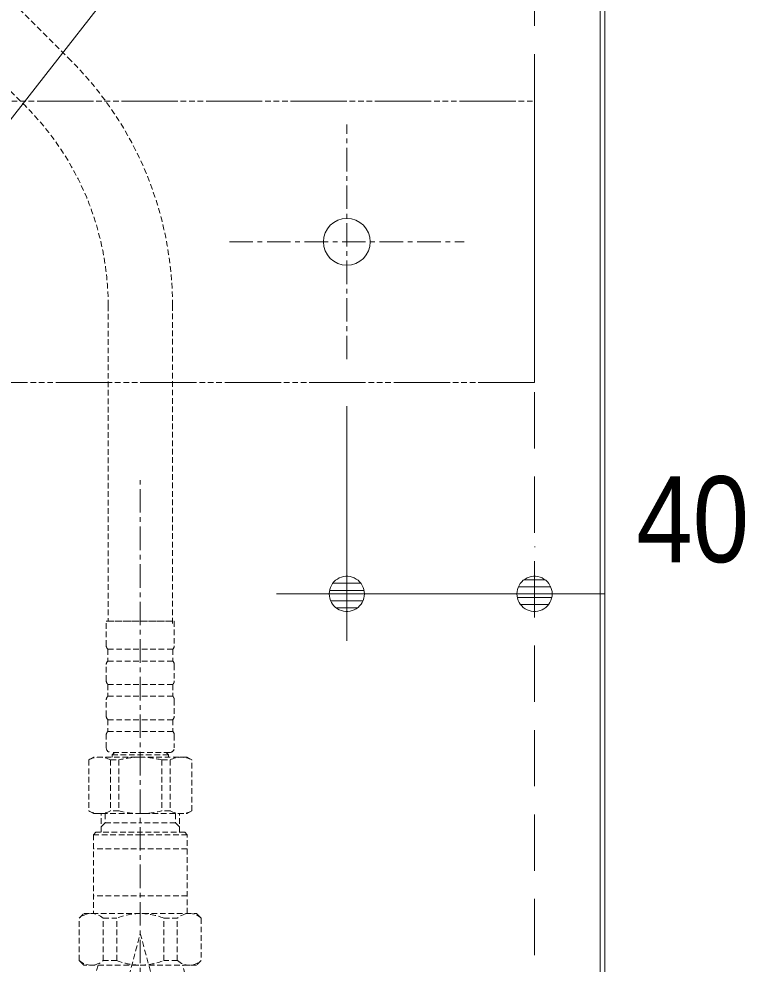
# Model space of a CAD drawing. Units: millimetres, scale not verified. Extents: x -3031 to 3031, y -1522 to 1522.
# Drawn here: x -2218.6 to -2063.9, y -433.9 to -232.5 of the extents above; entities that cross this region are included whole.
import ezdxf
from ezdxf.enums import TextEntityAlignment as Align

# ---------------------------------------------------------------- set-up
doc = ezdxf.new("R2010")
doc.units = ezdxf.units.MM
doc.header["$LTSCALE"] = 10
for name, pattern in [('CHAIN1', [8, 5, -1, 1, -1]), ('DASHED1', [1.8, 1.2, -0.6]), ('LONG_DOUBLE_CHAIN', [21.8, 18, -1, 0.6, -0.6, 0.6, -1])]:
    doc.linetypes.add(name, pattern=pattern)
for name, color, linetype, lineweight in [('0-1_5ボウル・キャビネット', 7, 'Continuous', 9), ('0-3_0', 7, 'Continuous', 9), ('0-4_4給排水', 7, 'Continuous', 9), ('0-5_2寸法-2', 7, 'Continuous', 9)]:
    doc.layers.add(name, color=color, linetype=linetype, lineweight=lineweight)
doc.styles.add('ＭＳ Ｐゴシック', font='')
doc.styles.get('ＭＳ Ｐゴシック').set_extended_font_data('MS PGothic')

# ---------------------------------------------------------------- blocks, each defined once
blk = doc.blocks.new('グループ-32')
at = {"layer": '0-4_4給排水', "linetype": 'DASHED1'}
for p, q in [((-12921, -3668), (-13059, -3668)), ((-13059, -3668), (-13059, -3693)), ((-12921, -3668), (-12921, -3693)), ((-13062.5, -3735.4), (-13062.5, -3700.6)), ((-13059, -3693), (-12921, -3693)), ((-12917.5, -3700.6), (-12917.5, -3735.4)), ((-12921, -3743), (-13059, -3743)), ((-13059, -3743), (-13059, -3768)), ((-12921, -3743), (-12921, -3768)), ((-13062.5, -3810.4), (-13062.5, -3775.6)), ((-13059, -3768), (-12921, -3768)), ((-12917.5, -3775.6), (-12917.5, -3810.4)), ((-12921, -3818), (-13059, -3818)), ((-13059, -3818), (-13059, -3843)), ((-12921, -3818), (-12921, -3843)), ((-13059, -3843), (-12921, -3843)), ((-13062.5, -3878), (-13062.5, -3850.6)), ((-12917.5, -3850.6), (-12917.5, -3878)), ((-13053.7, -3903.8), (-13053.7, -4012.2)), ((-13053.7, -3903.8), (-13035.8, -3903.8)), ((-12927.5, -3888), (-13052.5, -3888)), ((-13050, -3893), (-12930, -3893)), ((-13035.8, -3903.8), (-13035.8, -4012.2)), ((-12944.2, -3903.8), (-12944.2, -4012.2)), ((-12944.2, -3903.8), (-12926.3, -3903.8)), ((-12926.3, -3903.8), (-12926.3, -4012.2)), ((-13073.5, -4058), (-13073.5, -4018)), ((-13035.8, -4012.2), (-13053.7, -4012.2)), ((-12926.3, -4012.2), (-12944.2, -4012.2)), ((-12906.5, -4058), (-12906.5, -4018)), ((-13065, -4038), (-12990, -4038)), ((-12915, -4038), (-12990, -4038)), ((-13090, -4063), (-12990, -4063)), ((-12890, -4063), (-12990, -4063)), ((-12890, -4093.3), (-13090, -4093.3)), ((-12890, -4193.3), (-13090, -4193.3)), ((-13068.9, -4331), (-13068.9, -4241)), ((-13068.9, -4241), (-13040, -4241)), ((-13040, -4331), (-13040, -4241)), ((-12940, -4241), (-12911.1, -4241)), ((-12940, -4331), (-12940, -4241)), ((-12911.1, -4331), (-12911.1, -4241)), ((-13040, -4331), (-13068.9, -4331)), ((-12911.1, -4331), (-12940, -4331)), ((-13068.9, -4851), (-13040, -4851)), ((-13068.9, -4851), (-13068.9, -4941)), ((-13040, -4851), (-13040, -4941)), ((-12940, -4851), (-12911.1, -4851)), ((-12940, -4851), (-12940, -4941)), ((-12911.1, -4851), (-12911.1, -4941)), ((-13040, -4941), (-13068.9, -4941)), ((-12911.1, -4941), (-12940, -4941))]:
    blk.add_line(p, q, dxfattribs=at)
for points in [[(-13062.5, -3660.4), (-13062.5, -3608), (-12917.5, -3608), (-12917.5, -3660.4)], [(-13050, -3898), (-13050, -3893), (-13045, -3888)], [(-12935, -3888), (-12930, -3893), (-12930, -3898)], [(-13065, -4018), (-13065, -4038), (-13073.5, -4046.5)], [(-12915, -4018), (-12915, -4038), (-12906.5, -4046.5)], [(-12890, -4231), (-12890, -4063), (-12895, -4058), (-13085, -4058), (-13090, -4063), (-13090, -4231)]]:
    blk.add_lwpolyline(points, dxfattribs=at)
for points in [[(-13090, -3898), (-13100, -3903.8), (-13100, -4012.2), (-13090, -4018), (-12890, -4018), (-12880, -4012.2), (-12880, -3903.8), (-12890, -3898)], [(-12860, -4241), (-12860, -4331), (-12870, -4341), (-13110, -4341), (-13120, -4331), (-13120, -4241), (-13110, -4231), (-12870, -4231)], [(-12740, -4773.3), (-12990, -4663.9), (-13240, -4773.3), (-13065, -4554.5), (-12990, -4273.3), (-12915, -4554.5)], [(-12860, -4941), (-12860, -4851), (-12870, -4841), (-13110, -4841), (-13120, -4851), (-13120, -4941), (-13110, -4951), (-12870, -4951)]]:
    blk.add_lwpolyline(points, close=True, dxfattribs=at)
for centre, radius, start, end in [((-13052.5, -3660.4), 10, 180, 229.4584), ((-12927.5, -3660.4), 10, 310.5416, 0), ((-13052.5, -3700.6), 10, 130.5416, 180), ((-12927.5, -3700.6), 10, 0, 49.4584), ((-13052.5, -3735.4), 10, 180, 229.4583), ((-12927.5, -3735.4), 10, 310.5416, 0), ((-13052.5, -3775.6), 10, 130.5416, 180), ((-12927.5, -3775.6), 10, 0, 49.4584), ((-13052.5, -3810.4), 10, 180, 229.4583), ((-12927.5, -3810.4), 10, 310.5416, 0), ((-13052.5, -3850.6), 10, 130.5416, 180), ((-12927.5, -3850.6), 10, 0, 49.4584), ((-13052.5, -3878), 10, 180, 270), ((-12927.5, -3878), 10, 270, 0), ((-13076.8, -3947.3), 49.3, 61.9987, 118.0013), ((-12990, -4082.7), 184.7, 90, 104.3623), ((-12990, -4082.7), 184.7, 75.6377, 90), ((-12903.2, -3947.3), 49.3, 61.9987, 118.0012), ((-13076.8, -3968.7), 49.3, 241.9987, 298.0013), ((-12990, -3833.3), 184.7, 255.6377, 270), ((-12990, -3833.3), 184.7, 270, 284.3623), ((-12903.2, -3968.7), 49.3, 241.9987, 298.0013), ((-13094.5, -4268.6), 37.6, 47.2328, 132.7672), ((-12990, -4361), 130, 90, 112.6199), ((-12990, -4361), 130, 67.3801, 90), ((-12885.5, -4268.6), 37.6, 47.2327, 132.7673), ((-13094.5, -4303.4), 37.6, 227.2328, 312.7672), ((-12204.6, -4591), 910.4, 164.0608, 180), ((-12990, -4211), 130, 247.3801, 270), ((-12990, -4211), 130, 270, 292.6199), ((-12885.5, -4303.4), 37.6, 227.2328, 312.7672), ((-13775.4, -4591), 910.4, 0, 15.9392), ((-12204.6, -4591), 910.4, 180, 195.9392), ((-13775.4, -4591), 910.4, 344.0608, 0), ((-13094.5, -4878.6), 37.6, 47.2328, 132.7672), ((-12990, -4971), 130, 90, 112.6199), ((-12990, -4971), 130, 67.3801, 90), ((-12885.5, -4878.6), 37.6, 47.2328, 132.7672), ((-13094.5, -4913.4), 37.6, 227.2328, 312.7673), ((-12990, -4821), 130, 247.3801, 270), ((-12990, -4821), 130, 270, 292.6199), ((-12885.5, -4913.4), 37.6, 227.2328, 312.7672)]:
    blk.add_arc(centre, radius, start, end, dxfattribs=at)
blk = doc.blocks.new('グループ-33')
at = {"layer": '0-4_4給排水', "linetype": 'DASHED1'}
for p, q in [((-13137.4, -2414.3), (-13245.8, -2305.9)), ((-13342.6, -2402.8), (-13234.2, -2511.2)), ((-12921.5, -3613), (-12921.5, -2935.5))]:
    blk.add_line(p, q, dxfattribs=at)
at = {"layer": '0-4_4給排水', "linetype": 'CHAIN1'}
blk.add_line((-12990, -4896.8), (-12990, -3307.6), dxfattribs=at)
at = {"layer": '0-4_4給排水', "linetype": 'DASHED1'}
blk.add_lwpolyline([(-13058.5, -2935.5), (-13058.5, -3608), (-12921.5, -3608)], dxfattribs=at)
for radius in [737, 600]:
    blk.add_arc((-13658.5, -2935.5), radius, 0, 45, dxfattribs=at)
at = {"layer": '0-4_4給排水'}
blk.add_blockref('グループ-32', (0, 0), dxfattribs=at)
blk = doc.blocks.new('グループ-35')
at = {"layer": '0-4_4給排水'}
blk.add_blockref('グループ-33', (0, 0), dxfattribs=at)
blk = doc.blocks.new('グループ-36')
at = {"layer": '0-1_5ボウル・キャビネット', "linetype": 'CHAIN1'}
for p, q in [((-12550, -3050), (-12550, -2550)), ((-12800, -2800), (-12300, -2800))]:
    blk.add_line(p, q, dxfattribs=at)
at = {"layer": '0-1_5ボウル・キャビネット'}
blk.add_circle((-12550, -2800), 50, dxfattribs=at)
blk = doc.blocks.new('グループ-38')
at = {"layer": '0-1_5ボウル・キャビネット', "linetype": 'DASHED1'}
for p, q in [((-14830, -2500), (-12150, -2500)), ((-12150, -3100), (-14830, -3100))]:
    blk.add_line(p, q, dxfattribs=at)
blk = doc.blocks.new('_Dot')
at = {"layer": '0-3_0'}
for p, q in [((3.99, 3), (-3.99, 3)), ((-5, 0), (-10, 0)), ((4.89, 1), (-4.89, 1)), ((4.58, -1.99), (-4.58, -1.99)), ((3, -3.99), (-3, -3.99))]:
    blk.add_line(p, q, dxfattribs=at)
for points in [[(5, 0), (4.96, 0.63), (4.84, 1.24), (4.65, 1.84), (4.38, 2.41), (4.05, 2.94), (3.64, 3.42), (3.19, 3.85), (2.68, 4.22), (2.13, 4.52), (1.55, 4.76), (0.94, 4.91), (0.31, 4.99), (-0.31, 4.99), (-0.94, 4.91), (-1.55, 4.76), (-2.13, 4.52), (-2.68, 4.22), (-3.19, 3.85), (-3.64, 3.42), (-4.05, 2.94), (-4.38, 2.41), (-4.65, 1.84), (-4.84, 1.24), (-4.96, 0.63), (-5, 0), (0, 0)], [(-5, 0), (-4.96, -0.63), (-4.84, -1.24), (-4.65, -1.84), (-4.38, -2.41), (-4.05, -2.94), (-3.64, -3.42), (-3.19, -3.85), (-2.68, -4.22), (-2.13, -4.52), (-1.55, -4.76), (-0.94, -4.91), (-0.31, -4.99), (0.31, -4.99), (0.94, -4.91), (1.55, -4.76), (2.13, -4.52), (2.68, -4.22), (3.19, -3.85), (3.64, -3.42), (4.05, -2.94), (4.38, -2.41), (4.65, -1.84), (4.84, -1.24), (4.96, -0.63), (5, 0), (0, 0)]]:
    blk.add_lwpolyline(points, close=True, dxfattribs=at)

msp = doc.modelspace()

# ---------------------------------------------------------------- linework, layer by layer
at = {"layer": '0-1_5ボウル・キャビネット'}
msp.add_line((-2093.75, -90), (-2093.75, -900), dxfattribs=at)
at = {"layer": '0-1_5ボウル・キャビネット', "linetype": 'DASHED1'}
for points in [[(-2108.75, -90), (-2093.75, -90), (-2093.75, -900), (-2108.75, -900)], [(-2376.75, -250), (-2108.75, -250), (-2108.75, -310), (-2376.75, -310)]]:
    msp.add_lwpolyline(points, close=True, dxfattribs=at)
at = {"layer": '0-1_5ボウル・キャビネット'}
msp.add_lwpolyline([(-2390.75, -93), (-2094.75, -93), (-2094.75, -865), (-2390.75, -865)], close=True, dxfattribs=at)
at = {"layer": '0-1_5ボウル・キャビネット', "linetype": 'LONG_DOUBLE_CHAIN'}
msp.add_lwpolyline([(-2094.75, -865), (-2390.75, -472.13), (-2094.75, -93)], dxfattribs=at)
at = {"layer": '0-5_2寸法-2'}
for p, q in [((-2148.75, -315), (-2148.75, -365)), ((-2108.75, -345), (-2108.65, -345)), ((-2156.25, -355), (-2163.76, -355)), ((-2108.75, -355), (-2148.75, -355)), ((-2101.25, -355), (-2093.74, -355))]:
    msp.add_line(p, q, dxfattribs=at)

# ---------------------------------------------------------------- block references
at = {"layer": '0-1_5ボウル・キャビネット', "xscale": 0.1, "yscale": 0.1}
for name in ['グループ-38', 'グループ-36']:
    msp.add_blockref(name, (-893.75, 0), dxfattribs=at)
at = {"layer": '0-4_4給排水', "xscale": 0.1, "yscale": 0.1}
msp.add_blockref('グループ-35', (-893.75, 0), dxfattribs=at)
at = {"layer": '0-5_2寸法-2', "xscale": 0.7503418, "yscale": 0.7503418}
msp.add_blockref('_Dot', (-2148.75, -355), dxfattribs=at)
at = {"layer": '0-5_2寸法-2', "xscale": 0.7503418, "yscale": 0.7503418, "rotation": 180}
msp.add_blockref('_Dot', (-2108.75, -355), dxfattribs=at)

# ---------------------------------------------------------------- texts
at = {"layer": '0-5_2寸法-2', "style": 'ＭＳ Ｐゴシック', "width": 0.9}
msp.add_text('40', height=18.33, dxfattribs=at).set_placement((-2087.05, -353.76), align=Align.BOTTOM_LEFT)

doc.saveas('drawing.dxf')
